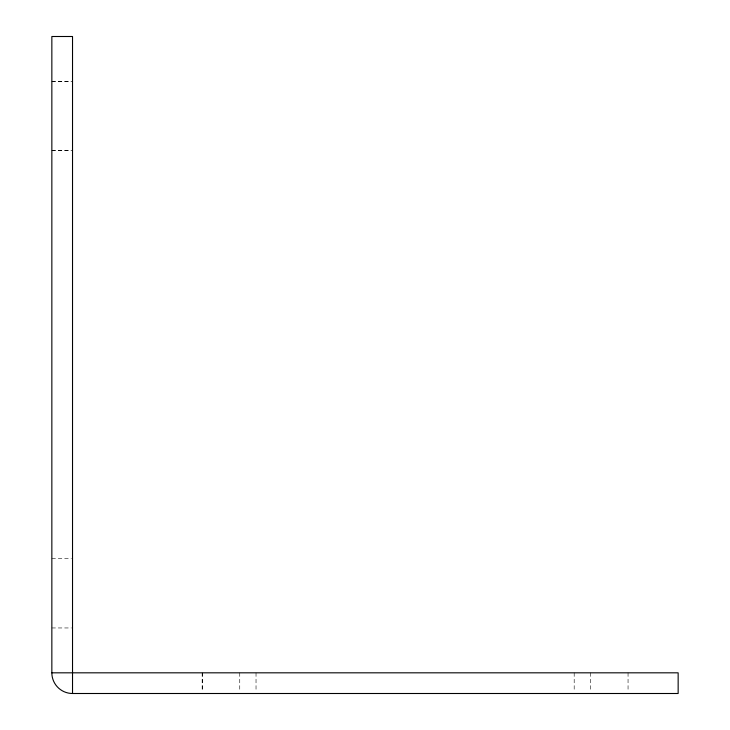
<?xml version="1.0" encoding="UTF-8"?>
<svg xmlns="http://www.w3.org/2000/svg" width="730" height="730" viewBox="0 0 730 730"><rect width="100%" height="100%" fill="white"/><g stroke="black" fill="none" stroke-linecap="round" stroke-linejoin="round"><path stroke-width="0.55" stroke-dasharray="3.65 2.74" d="M51.848 81.358L71.44 81.358M51.848 81.486L71.44 81.486M51.848 150.599L71.44 150.599M51.848 150.718L71.44 150.718M51.848 558.596L71.44 558.596M51.848 627.955L71.44 627.955M628.055 672.823L628.055 691.319M590.47 672.823L590.47 691.319M574.191 672.823L574.191 691.319M256.029 672.823L256.029 691.319M239.75 672.823L239.75 691.319M202.456 672.823L202.456 691.319M202.164 672.823L202.164 691.319"/><path stroke-width="1.09" d="M51.848 672.823L678.152 672.823L678.152 693.5L72.526 693.5A20.677 20.677 0 0 1 51.848 672.823L51.848 36.5L72.526 36.5L72.526 693.5"/></g></svg>
